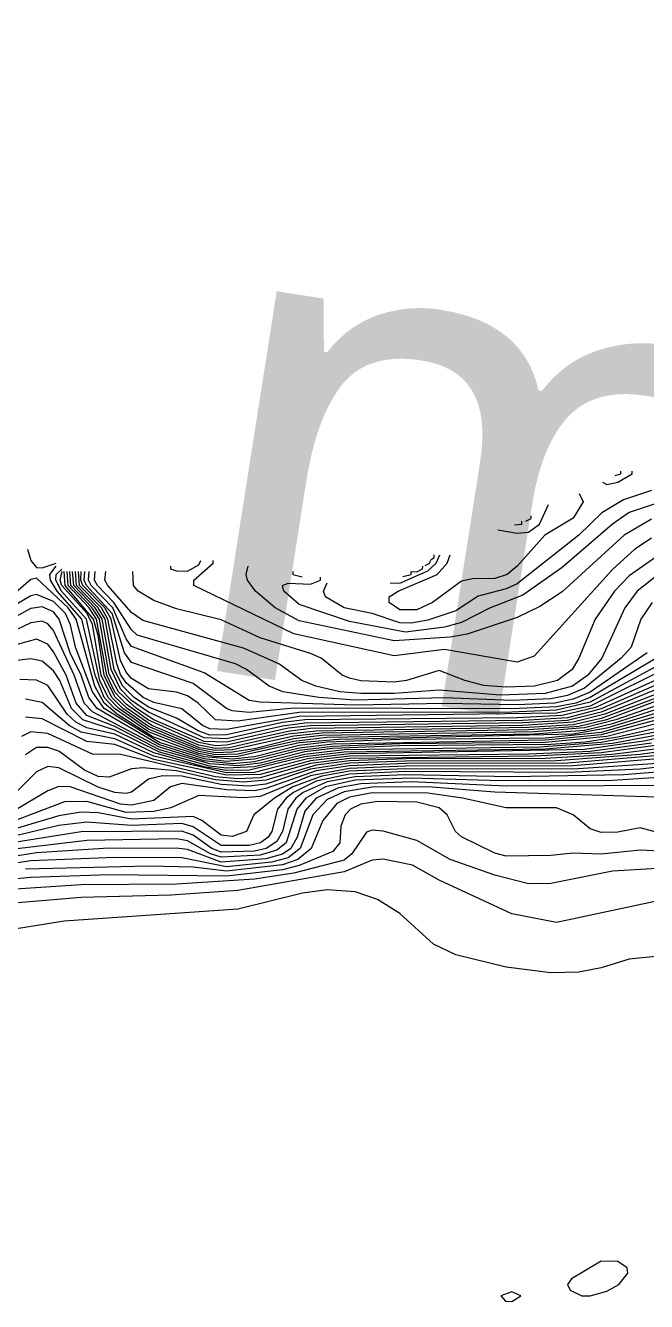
# Model space of a CAD drawing. Extents: x 474277 to 475042, y 254928 to 255625.
# Drawn here: x 474591 to 474599.52, y 255597.75 to 255615.24 of the extents above; entities that cross this region are included whole.
import ezdxf

# ---------------------------------------------------------------- set-up
doc = ezdxf.new("R2010")
doc.units = 0
doc.header["$MEASUREMENT"] = 0
doc.layers.add('BaseMapV2_DTM_export_MonNov09090547073261 — entities', color=1, linetype='CONTINUOUS')
doc.styles.get("Standard").update_dxf_attribs({"font": 'romans.shx'})

msp = doc.modelspace()

# ---------------------------------------------------------------- linework, layer by layer
at = {"layer": 'BaseMapV2_DTM_export_MonNov09090547073261 — entities', "color": 15, "linetype": 'Continuous', "true_color": 0xb7484b}
for points in [[(474598.917, 255608.982, 101.25), (474598.977, 255608.952, 101.25), (474599.13, 255608.98, 101.25), (474599.324, 255609.097, 101.25), (474599.324, 255609.135, 101.25)], [(474599.092, 255609.075, 101), (474599.171, 255609.097, 101), (474599.171, 255609.135, 101)], [(474599.59, 255608.868, 101.25), (474599.207, 255608.741, 101.25), (474598.911, 255608.56, 101.25), (474598.594, 255608.255, 101.25), (474597.75, 255607.589, 101.25), (474597.597, 255607.518, 101.25), (474597.213, 255607.418, 101.25), (474596.907, 255607.216, 101.25), (474596.523, 255607.089, 101.25), (474596.293, 255607.048, 101.25), (474596.14, 255607.055, 101.25), (474595.757, 255607.18, 101.25), (474595.373, 255607.259, 101.25), (474595.119, 255607.41, 101.25), (474595.091, 255607.487, 101.25), (474595.144, 255607.602, 101.25)], [(474598.599, 255608.828, 101.5), (474598.655, 255608.713, 101.5), (474598.517, 255608.49, 101.5), (474598.127, 255608.253, 101.5), (474597.75, 255607.829, 101.5), (474597.612, 255607.717, 101.5), (474597.443, 255607.663, 101.5), (474597.137, 255607.657, 101.5), (474596.983, 255607.624, 101.5), (474596.586, 255607.333, 101.5), (474596.37, 255607.231, 101.5), (474596.14, 255607.232, 101.5), (474595.993, 255607.333, 101.5), (474595.993, 255607.41, 101.5), (474596.117, 255607.487, 101.5), (474596.651, 255607.717, 101.5), (474596.789, 255607.87, 101.5), (474596.829, 255607.985, 101.5)], [(474599.721, 255608.713, 101), (474599.284, 255608.566, 101), (474599.054, 255608.407, 101), (474598.364, 255607.811, 101), (474597.827, 255607.431, 101), (474597.367, 255607.253, 101), (474596.983, 255607.059, 101), (474596.753, 255606.994, 101), (474596.217, 255606.925, 101), (474595.45, 255607.073, 101), (474594.76, 255607.306, 101), (474594.547, 255607.487, 101), (474594.527, 255607.563, 101), (474594.606, 255607.598, 101), (474594.913, 255607.582, 101), (474595.049, 255607.64, 101), (474595.049, 255607.678, 101)], [(474597.482, 255608.329, 101.5), (474597.75, 255608.284, 101.5), (474597.904, 255608.297, 101.5), (474598.055, 255608.407, 101.5), (474598.178, 255608.675, 101.5)], [(474599.59, 255608.476, 100.75), (474599.214, 255608.253, 100.75), (474598.364, 255607.477, 100.75), (474598.057, 255607.276, 100.75), (474597.75, 255607.124, 100.75), (474597.06, 255606.897, 100.75), (474596.83, 255606.854, 100.75), (474596.063, 255606.805, 100.75), (474594.76, 255607.078, 100.75), (474594.428, 255607.257, 100.75), (474594.158, 255607.487, 100.75), (474594.047, 255607.64, 100.75), (474594.029, 255607.717, 100.75), (474594.058, 255607.832, 100.75)], [(474597.712, 255608.399, 101.25), (474597.813, 255608.407, 101.25), (474597.813, 255608.445, 101.25)], [(474597.865, 255608.447, 101.25), (474597.942, 255608.483, 101.25), (474597.942, 255608.522, 101.25)], [(474599.59, 255608.215, 100.5), (474599.36, 255608.062, 100.5), (474599.054, 255607.786, 100.5), (474597.98, 255606.595, 100.5), (474597.75, 255606.515, 100.5), (474596.753, 255606.686, 100.5), (474596.063, 255606.6, 100.5), (474594.683, 255606.904, 100.5), (474593.312, 255607.563, 100.5), (474593.314, 255607.64, 100.5), (474593.578, 255607.87, 100.5), (474593.578, 255607.908, 100.5)], [(474591.03, 255608.062, 96.5), (474591.079, 255607.908, 96.5), (474591.156, 255607.812, 96.5), (474591.233, 255607.807, 96.5), (474591.424, 255607.87, 96.5)], [(474600.266, 255608.177, 100), (474599.394, 255607.487, 100), (474599.223, 255607.257, 100), (474598.91, 255606.566, 100), (474598.716, 255606.336, 100), (474598.508, 255606.183, 100), (474598.134, 255606.085, 100), (474597.52, 255606.063, 100), (474596.677, 255606.13, 100), (474596.063, 255606.085, 100), (474595.603, 255606.085, 100), (474595.317, 255606.106, 100), (474594.988, 255606.183, 100), (474594.796, 255606.26, 100), (474594.481, 255606.49, 100), (474593.993, 255606.706, 100), (474592.613, 255607.085, 100), (474592.46, 255607.196, 100), (474592.132, 255607.563, 100), (474592.094, 255607.64, 100), (474592.105, 255607.755, 100)], [(474599.969, 255608.177, 100.25), (474599.284, 255607.698, 100.25), (474599.081, 255607.487, 100.25), (474598.819, 255607.103, 100.25), (474598.593, 255606.566, 100.25), (474598.5, 255606.413, 100.25), (474598.302, 255606.26, 100.25), (474597.987, 255606.183, 100.25), (474597.597, 255606.17, 100.25), (474597.29, 255606.195, 100.25), (474597.029, 255606.26, 100.25), (474596.677, 255606.4, 100.25), (474596.23, 255606.26, 100.25), (474596.063, 255606.239, 100.25), (474595.603, 255606.258, 100.25), (474595.45, 255606.293, 100.25), (474595.346, 255606.336, 100.25), (474595.059, 255606.566, 100.25), (474594.913, 255606.634, 100.25), (474594.223, 255606.845, 100.25), (474593.686, 255607.096, 100.25), (474593.073, 255607.247, 100.25), (474592.766, 255607.357, 100.25), (474592.55, 255607.487, 100.25), (474592.487, 255607.563, 100.25), (474592.477, 255607.755, 100.25)], [(474592.994, 255607.832, 100.25), (474592.994, 255607.793, 100.25), (474593.073, 255607.764, 100.25), (474593.226, 255607.763, 100.25), (474593.38, 255607.847, 100.25), (474593.407, 255607.908, 100.25)], [(474596.007, 255607.602, 101.25), (474596.14, 255607.597, 101.25), (474596.523, 255607.768, 101.25), (474596.635, 255607.87, 101.25), (474596.687, 255607.985, 101.25)], [(474596.485, 255607.841, 101), (474596.55, 255607.87, 101), (474596.557, 255607.908, 101)], [(474596.562, 255607.919, 101), (474596.61, 255607.947, 101), (474596.61, 255607.985, 101)], [(474599.974, 255605.971, 96.75), (474599.054, 255605.666, 96.75), (474598.67, 255605.577, 96.75), (474597.98, 255605.526, 96.75), (474595.143, 255605.478, 96.75), (474594.683, 255605.427, 96.75), (474593.916, 255605.252, 96.75), (474593.61, 255605.242, 96.75), (474593.38, 255605.288, 96.75), (474592.69, 255605.557, 96.75), (474592.224, 255605.876, 96.75), (474592.084, 255606.03, 96.75), (474591.958, 255606.336, 96.75), (474591.778, 255607.103, 96.75), (474591.438, 255607.487, 96.75), (474591.345, 255607.64, 96.75), (474591.34, 255607.717, 96.75), (474591.427, 255607.832, 96.75)], [(474599.979, 255606.03, 97), (474599.101, 255605.723, 97), (474598.67, 255605.611, 97), (474597.98, 255605.556, 97), (474595.067, 255605.506, 97), (474594.683, 255605.463, 97), (474594.146, 255605.324, 97), (474593.84, 255605.277, 97), (474593.61, 255605.27, 97), (474593.38, 255605.315, 97), (474592.69, 255605.594, 97), (474592.283, 255605.876, 97), (474592.136, 255606.03, 97), (474592.024, 255606.26, 97), (474591.842, 255607.103, 97), (474591.5, 255607.487, 97), (474591.421, 255607.64, 97), (474591.424, 255607.717, 97), (474591.501, 255607.788, 97)], [(474600.127, 255606.156, 97.25), (474598.974, 255605.723, 97.25), (474598.594, 255605.632, 97.25), (474597.904, 255605.585, 97.25), (474595.067, 255605.539, 97.25), (474594.683, 255605.5, 97.25), (474593.84, 255605.311, 97.25), (474593.61, 255605.3, 97.25), (474593.391, 255605.34, 97.25), (474592.69, 255605.632, 97.25), (474592.341, 255605.876, 97.25), (474592.186, 255606.03, 97.25), (474592.042, 255606.336, 97.25), (474591.923, 255607.031, 97.25), (474591.848, 255607.18, 97.25), (474591.502, 255607.563, 97.25), (474591.478, 255607.64, 97.25), (474591.505, 255607.755, 97.25)], [(474599.897, 255606.111, 97.5), (474598.9, 255605.741, 97.5), (474598.517, 255605.655, 97.5), (474597.904, 255605.617, 97.5), (474594.99, 255605.569, 97.5), (474594.606, 255605.524, 97.5), (474593.796, 255605.34, 97.5), (474593.61, 255605.331, 97.5), (474593.38, 255605.376, 97.5), (474592.736, 255605.646, 97.5), (474592.399, 255605.876, 97.5), (474592.229, 255606.038, 97.5), (474592.081, 255606.336, 97.5), (474591.999, 255606.881, 97.5), (474591.938, 255607.103, 97.5), (474591.548, 255607.563, 97.5), (474591.535, 255607.755, 97.5)], [(474599.897, 255606.172, 97.75), (474598.948, 255605.8, 97.75), (474598.517, 255605.69, 97.75), (474597.827, 255605.646, 97.75), (474594.913, 255605.602, 97.75), (474594.606, 255605.564, 97.75), (474593.763, 255605.374, 97.75), (474593.61, 255605.366, 97.75), (474593.38, 255605.41, 97.75), (474592.69, 255605.717, 97.75), (474592.383, 255605.939, 97.75), (474592.229, 255606.102, 97.75), (474592.119, 255606.336, 97.75), (474591.979, 255607.103, 97.75), (474591.876, 255607.257, 97.75), (474591.588, 255607.563, 97.75), (474591.574, 255607.755, 97.75)], [(474599.897, 255606.238, 98), (474598.9, 255605.827, 98), (474598.44, 255605.714, 98), (474597.827, 255605.68, 98), (474594.913, 255605.64, 98), (474594.606, 255605.607, 98), (474593.763, 255605.414, 98), (474593.456, 255605.426, 98), (474592.766, 255605.723, 98), (474592.526, 255605.876, 98), (474592.279, 255606.106, 98), (474592.153, 255606.351, 98), (474592.018, 255607.103, 98), (474591.919, 255607.257, 98), (474591.628, 255607.563, 98), (474591.614, 255607.755, 98)], [(474599.796, 255606.26, 98.25), (474598.9, 255605.874, 98.25), (474598.44, 255605.751, 98.25), (474597.827, 255605.714, 98.25), (474594.836, 255605.677, 98.25), (474594.53, 255605.637, 98.25), (474593.763, 255605.463, 98.25), (474593.456, 255605.474, 98.25), (474592.69, 255605.826, 98.25), (474592.46, 255605.989, 98.25), (474592.306, 255606.142, 98.25), (474592.179, 255606.413, 98.25), (474592.056, 255607.103, 98.25), (474591.961, 255607.257, 98.25), (474591.666, 255607.563, 98.25), (474591.651, 255607.755, 98.25)], [(474599.802, 255606.336, 98.5), (474598.824, 255605.891, 98.5), (474598.364, 255605.78, 98.5), (474597.75, 255605.75, 98.5), (474594.836, 255605.721, 98.5), (474594.53, 255605.687, 98.5), (474593.763, 255605.519, 98.5), (474593.533, 255605.513, 98.5), (474593.374, 255605.57, 98.5), (474593.073, 255605.747, 98.5), (474592.69, 255605.897, 98.5), (474592.495, 255606.03, 98.5), (474592.34, 255606.183, 98.5), (474592.222, 255606.413, 98.5), (474592.095, 255607.103, 98.5), (474592.002, 255607.257, 98.5), (474591.705, 255607.563, 98.5), (474591.689, 255607.755, 98.5)], [(474599.916, 255606.49, 98.75), (474598.747, 255605.912, 98.75), (474598.287, 255605.812, 98.75), (474594.76, 255605.766, 98.75), (474593.763, 255605.591, 98.75), (474593.533, 255605.598, 98.75), (474593.43, 255605.646, 98.75), (474593.15, 255605.872, 98.75), (474592.766, 255605.96, 98.75), (474592.619, 255606.03, 98.75), (474592.383, 255606.229, 98.75), (474592.306, 255606.343, 98.75), (474592.257, 255606.49, 98.75), (474592.135, 255607.103, 98.75), (474592.046, 255607.257, 98.75), (474591.746, 255607.563, 98.75), (474591.729, 255607.755, 98.75)], [(474599.865, 255606.566, 99), (474598.747, 255605.966, 99), (474598.287, 255605.855, 99), (474597.674, 255605.829, 99), (474594.76, 255605.821, 99), (474593.916, 255605.703, 99), (474593.61, 255605.722, 99), (474593.374, 255605.953, 99), (474593.226, 255606.053, 99), (474593.073, 255606.101, 99), (474592.69, 255606.149, 99), (474592.46, 255606.29, 99), (474592.383, 255606.375, 99), (474592.306, 255606.538, 99), (474592.179, 255607.103, 99), (474592.091, 255607.257, 99), (474591.791, 255607.563, 99), (474591.761, 255607.64, 99), (474591.769, 255607.755, 99)], [(474599.776, 255606.643, 99.25), (474598.749, 255606.03, 99.25), (474598.553, 255605.953, 99.25), (474598.287, 255605.903, 99.25), (474597.674, 255605.873, 99.25), (474594.683, 255605.881, 99.25), (474594.07, 255605.822, 99.25), (474593.84, 255605.846, 99.25), (474593.762, 255605.876, 99.25), (474593.303, 255606.219, 99.25), (474592.46, 255606.507, 99.25), (474592.363, 255606.643, 99.25), (474592.192, 255607.18, 99.25), (474591.841, 255607.563, 99.25), (474591.811, 255607.64, 99.25), (474591.818, 255607.755, 99.25)], [(474599.529, 255606.643, 99.5), (474598.747, 255606.104, 99.5), (474598.517, 255606.006, 99.5), (474598.263, 255605.953, 99.5), (474597.75, 255605.926, 99.5), (474596.753, 255605.948, 99.5), (474595.527, 255605.924, 99.5), (474594.223, 255605.963, 99.5), (474594.07, 255605.989, 99.5), (474593.456, 255606.366, 99.5), (474592.46, 255606.726, 99.5), (474592.383, 255606.835, 99.5), (474592.202, 255607.257, 99.5), (474591.905, 255607.563, 99.5), (474591.869, 255607.64, 99.5), (474591.876, 255607.755, 99.5)], [(474599.599, 255607.333, 99.75), (474599.446, 255607.103, 99.75), (474599.313, 255606.72, 99.75), (474599.175, 255606.566, 99.75), (474598.67, 255606.156, 99.75), (474598.44, 255606.057, 99.75), (474598.21, 255606.012, 99.75), (474597.674, 255605.986, 99.75), (474596.753, 255606.022, 99.75), (474595.527, 255605.994, 99.75), (474595.029, 255606.03, 99.75), (474594.533, 255606.106, 99.75), (474594.345, 255606.183, 99.75), (474594.036, 255606.413, 99.75), (474593.883, 255606.49, 99.75), (474592.536, 255606.885, 99.75), (474592.46, 255606.955, 99.75), (474592.218, 255607.333, 99.75), (474591.99, 255607.563, 99.75), (474591.95, 255607.64, 99.75), (474591.958, 255607.755, 99.75)], [(474594.673, 255607.755, 100.75), (474594.673, 255607.717, 100.75), (474594.798, 255607.684, 100.75)], [(474596.178, 255607.688, 101), (474596.293, 255607.717, 101), (474596.293, 255607.755, 101)], [(474596.294, 255607.755, 101), (474596.37, 255607.75, 101), (474596.449, 255607.793, 101), (474596.454, 255607.832, 101)], [(474599.897, 255605.885, 96.5), (474598.977, 255605.606, 96.5), (474598.517, 255605.526, 96.5), (474595.297, 255605.455, 96.5), (474594.76, 255605.405, 96.5), (474593.916, 255605.219, 96.5), (474593.61, 255605.214, 96.5), (474593.38, 255605.26, 96.5), (474592.742, 255605.493, 96.5), (474592.26, 255605.8, 96.5), (474592.082, 255605.953, 96.5), (474591.955, 255606.183, 96.5), (474591.699, 255607.103, 96.5), (474591.59, 255607.257, 96.5), (474591.156, 255607.667, 96.5), (474591.079, 255607.648, 96.5), (474590.773, 255607.381, 96.5)], [(474599.974, 255605.86, 96.25), (474598.9, 255605.551, 96.25), (474598.134, 255605.471, 96.25), (474596.14, 255605.453, 96.25), (474595.143, 255605.414, 96.25), (474594.76, 255605.371, 96.25), (474594.146, 255605.217, 96.25), (474593.84, 255605.182, 96.25), (474593.456, 255605.215, 96.25), (474592.843, 255605.412, 96.25), (474592.084, 255605.876, 96.25), (474591.925, 255606.106, 96.25), (474591.689, 255606.72, 96.25), (474591.621, 255607.027, 96.25), (474591.555, 255607.18, 96.25), (474591.386, 255607.346, 96.25), (474591.156, 255607.441, 96.25), (474591.079, 255607.424, 96.25), (474590.696, 255607.201, 96.25)], [(474599.974, 255605.805, 96), (474598.9, 255605.516, 96), (474598.134, 255605.442, 96), (474595.22, 255605.389, 96), (474594.76, 255605.336, 96), (474594.146, 255605.182, 96), (474593.763, 255605.15, 96), (474593.456, 255605.189, 96), (474592.843, 255605.379, 96), (474591.989, 255605.876, 96), (474591.874, 255606.03, 96), (474591.767, 255606.336, 96), (474591.616, 255606.643, 96), (474591.468, 255607.103, 96), (474591.386, 255607.203, 96), (474591.233, 255607.274, 96), (474591.079, 255607.248, 96), (474590.696, 255607.044, 96)], [(474599.974, 255605.751, 95.75), (474598.977, 255605.494, 95.75), (474598.134, 255605.412, 95.75), (474596.14, 255605.394, 95.75), (474595.22, 255605.358, 95.75), (474594.76, 255605.302, 95.75), (474594.146, 255605.147, 95.75), (474593.84, 255605.121, 95.75), (474593.456, 255605.162, 95.75), (474592.843, 255605.347, 95.75), (474591.923, 255605.833, 95.75), (474591.809, 255605.953, 95.75), (474591.67, 255606.336, 95.75), (474591.386, 255606.948, 95.75), (474591.309, 255607.039, 95.75), (474591.233, 255607.075, 95.75), (474591.079, 255607.052, 95.75), (474590.773, 255606.906, 95.75)], [(474599.744, 255605.625, 95.5), (474599.13, 255605.487, 95.5), (474598.682, 255605.416, 95.5), (474598.21, 255605.384, 95.5), (474596.14, 255605.366, 95.5), (474595.22, 255605.328, 95.5), (474594.836, 255605.282, 95.5), (474594.223, 255605.126, 95.5), (474593.916, 255605.091, 95.5), (474593.533, 255605.118, 95.5), (474592.843, 255605.313, 95.5), (474592.229, 255605.633, 95.5), (474591.846, 255605.783, 95.5), (474591.698, 255605.953, 95.5), (474591.564, 255606.336, 95.5), (474591.386, 255606.657, 95.5), (474591.309, 255606.761, 95.5), (474591.156, 255606.83, 95.5), (474590.755, 255606.72, 95.5)], [(474599.667, 255605.557, 95.25), (474598.9, 255605.41, 95.25), (474598.057, 255605.349, 95.25), (474595.373, 255605.309, 95.25), (474594.836, 255605.248, 95.25), (474594.146, 255605.076, 95.25), (474593.763, 255605.06, 95.25), (474593.533, 255605.089, 95.25), (474592.843, 255605.279, 95.25), (474592.229, 255605.583, 95.25), (474591.789, 255605.723, 95.25), (474591.634, 255605.876, 95.25), (474591.474, 255606.26, 95.25), (474591.386, 255606.395, 95.25), (474591.233, 255606.529, 95.25), (474591.079, 255606.561, 95.25), (474590.849, 255606.53, 95.25)], [(474599.667, 255605.51, 95), (474599.054, 255605.398, 95), (474598.134, 255605.321, 95), (474595.373, 255605.279, 95), (474594.836, 255605.214, 95), (474594.07, 255605.032, 95), (474593.763, 255605.029, 95), (474593.456, 255605.079, 95), (474592.766, 255605.268, 95), (474592.229, 255605.527, 95), (474591.846, 255605.611, 95), (474591.693, 255605.691, 95), (474591.574, 255605.8, 95), (474591.309, 255606.192, 95), (474591.156, 255606.267, 95), (474590.926, 255606.275, 95)], [(474600.05, 255605.564, 94.75), (474599.514, 255605.434, 94.75), (474598.67, 255605.317, 94.75), (474595.45, 255605.254, 94.75), (474594.873, 255605.186, 94.75), (474594.146, 255605.001, 94.75), (474593.763, 255604.995, 94.75), (474592.766, 255605.225, 94.75), (474592.229, 255605.464, 94.75), (474591.769, 255605.553, 94.75), (474591.603, 255605.646, 94.75), (474591.233, 255605.961, 94.75), (474591.003, 255606.005, 94.75)], [(474599.59, 255605.403, 94.5), (474598.747, 255605.29, 94.5), (474597.904, 255605.253, 94.5), (474595.45, 255605.223, 94.5), (474594.913, 255605.158, 94.5), (474594.223, 255604.972, 94.5), (474593.763, 255604.962, 94.5), (474592.766, 255605.18, 94.5), (474592.229, 255605.383, 94.5), (474591.846, 255605.427, 94.5), (474591.233, 255605.735, 94.5), (474591.003, 255605.757, 94.5)], [(474599.744, 255605.383, 94.25), (474598.9, 255605.269, 94.25), (474597.98, 255605.222, 94.25), (474595.45, 255605.192, 94.25), (474594.913, 255605.122, 94.25), (474594.223, 255604.928, 94.25), (474593.916, 255604.913, 94.25), (474593.61, 255604.943, 94.25), (474592.306, 255605.245, 94.25), (474591.923, 255605.25, 94.25), (474591.309, 255605.534, 94.25), (474591.079, 255605.556, 94.25), (474590.951, 255605.493, 94.25)], [(474599.744, 255605.237, 93.5), (474598.44, 255605.128, 93.5), (474596.217, 255605.123, 93.5), (474595.45, 255605.092, 93.5), (474594.99, 255605.021, 93.5), (474594.3, 255604.779, 93.5), (474594.146, 255604.751, 93.5), (474593.763, 255604.764, 93.5), (474593.15, 255604.848, 93.5), (474592.995, 255604.803, 93.5), (474592.766, 255604.618, 93.5), (474592.46, 255604.552, 93.5), (474592.306, 255604.568, 93.5), (474591.616, 255604.803, 93.5), (474591.463, 255604.81, 93.5), (474591.309, 255604.75, 93.5), (474590.234, 255604.113, 93.5)], [(474599.897, 255605.313, 93.75), (474599.437, 255605.246, 93.75), (474598.287, 255605.161, 93.75), (474596.217, 255605.156, 93.75), (474595.45, 255605.127, 93.75), (474594.913, 255605.044, 93.75), (474594.3, 255604.842, 93.75), (474594.07, 255604.813, 93.75), (474593.686, 255604.837, 93.75), (474593.15, 255604.952, 93.75), (474592.885, 255604.956, 93.75), (474592.69, 255604.91, 93.75), (474592.46, 255604.729, 93.75), (474592.383, 255604.711, 93.75), (474592.229, 255604.727, 93.75), (474591.999, 255604.8, 93.75), (474591.463, 255605.064, 93.75), (474591.309, 255605.083, 93.75), (474591.156, 255605.009, 93.75), (474590.719, 255604.573, 93.75)], [(474599.744, 255605.336, 94), (474599.054, 255605.245, 94), (474598.134, 255605.193, 94), (474596.217, 255605.189, 94), (474595.45, 255605.16, 94), (474594.99, 255605.101, 94), (474594.3, 255604.897, 94), (474593.993, 255604.866, 94), (474593.61, 255604.9, 94), (474593.073, 255605.023, 94), (474592.613, 255605.062, 94), (474592.46, 255605.051, 94), (474592.153, 255604.934, 94), (474591.999, 255604.947, 94), (474591.814, 255605.033, 94), (474591.463, 255605.291, 94), (474591.309, 255605.345, 94), (474591.156, 255605.341, 94), (474591.003, 255605.241, 94)], [(474599.897, 255605.205, 93.25), (474598.517, 255605.09, 93.25), (474596.217, 255605.088, 93.25), (474595.45, 255605.056, 93.25), (474594.911, 255604.956, 93.25), (474594.223, 255604.673, 93.25), (474593.993, 255604.655, 93.25), (474593.38, 255604.686, 93.25), (474592.996, 255604.517, 93.25), (474592.766, 255604.467, 93.25), (474592.383, 255604.451, 93.25), (474591.846, 255604.603, 93.25), (474591.539, 255604.598, 93.25), (474590.696, 255604.276, 93.25)], [(474600.204, 255605.133, 92.75), (474599.437, 255605.044, 92.75), (474598.44, 255604.998, 92.75), (474596.217, 255605.012, 92.75), (474595.45, 255604.977, 92.75), (474594.992, 255604.88, 92.75), (474594.678, 255604.726, 92.75), (474594.579, 255604.65, 92.75), (474594.462, 255604.496, 92.75), (474594.382, 255604.189, 92.75), (474594.332, 255604.113, 92.75), (474594.226, 255604.036, 92.75), (474594.07, 255604.001, 92.75), (474593.686, 255603.999, 92.75), (474593.303, 255604.257, 92.75), (474593.15, 255604.3, 92.75), (474592.46, 255604.275, 92.75), (474591.846, 255604.318, 92.75), (474591.463, 255604.275, 92.75), (474590.773, 255604.107, 92.75)], [(474599.744, 255605.129, 93), (474598.517, 255605.047, 93), (474596.217, 255605.051, 93), (474595.45, 255605.018, 93), (474595.067, 255604.952, 93), (474594.673, 255604.803, 93), (474594.421, 255604.65, 93), (474594.134, 255604.42, 93), (474594.036, 255604.189, 93), (474593.84, 255604.122, 93), (474593.686, 255604.142, 93), (474593.422, 255604.343, 93), (474593.303, 255604.398, 93), (474592.46, 255604.359, 93), (474591.999, 255604.447, 93), (474591.769, 255604.455, 93), (474591.463, 255604.408, 93), (474590.773, 255604.202, 93)], [(474600.127, 255605.04, 92.5), (474599.207, 255604.968, 92.5), (474597.674, 255604.939, 92.5), (474596.217, 255604.97, 92.5), (474595.527, 255604.941, 92.5), (474595.143, 255604.871, 92.5), (474594.813, 255604.726, 92.5), (474594.714, 255604.65, 92.5), (474594.602, 255604.496, 92.5), (474594.531, 255604.189, 92.5), (474594.453, 255604.054, 92.5), (474594.307, 255603.959, 92.5), (474594.146, 255603.923, 92.5), (474593.686, 255603.909, 92.5), (474593.56, 255603.959, 92.5), (474593.303, 255604.141, 92.5), (474593.15, 255604.197, 92.5), (474591.769, 255604.185, 92.5), (474590.849, 255604.038, 92.5)], [(474600.741, 255605, 92.25), (474599.054, 255604.892, 92.25), (474597.52, 255604.884, 92.25), (474596.293, 255604.923, 92.25), (474595.527, 255604.893, 92.25), (474595.121, 255604.803, 92.25), (474594.848, 255604.65, 92.25), (474594.725, 255604.496, 92.25), (474594.578, 255604.036, 92.25), (474594.453, 255603.935, 92.25), (474594.223, 255603.865, 92.25), (474593.686, 255603.837, 92.25), (474593.543, 255603.883, 92.25), (474593.226, 255604.062, 92.25), (474593.073, 255604.092, 92.25), (474591.846, 255604.068, 92.25), (474590.849, 255603.95, 92.25)], [(474599.667, 255604.662, 91.75), (474597.443, 255604.729, 91.75), (474596.523, 255604.804, 91.75), (474595.757, 255604.799, 91.75), (474595.373, 255604.737, 91.75), (474595.143, 255604.632, 91.75), (474594.945, 255604.42, 91.75), (474594.773, 255603.959, 91.75), (474594.606, 255603.831, 91.75), (474594.376, 255603.769, 91.75), (474593.763, 255603.708, 91.75), (474593.15, 255603.828, 91.75), (474592.229, 255603.835, 91.75), (474591.079, 255603.79, 91.75), (474590.543, 255603.707, 91.75)], [(474600.28, 255604.824, 92), (474597.597, 255604.815, 92), (474596.293, 255604.871, 92), (474595.603, 255604.846, 92), (474595.297, 255604.79, 92), (474594.993, 255604.65, 92), (474594.836, 255604.471, 92), (474594.729, 255604.113, 92), (474594.643, 255603.959, 92), (474594.53, 255603.88, 92), (474594.3, 255603.815, 92), (474593.686, 255603.772, 92), (474593.226, 255603.942, 92), (474593.073, 255603.962, 92), (474592.076, 255603.957, 92), (474591.156, 255603.9, 92), (474590.696, 255603.827, 92)], [(474599.897, 255604.117, 91.5), (474599.437, 255604.243, 91.5), (474599.13, 255604.183, 91.5), (474598.9, 255604.177, 91.5), (474598.747, 255604.226, 91.5), (474598.517, 255604.42, 91.5), (474598.287, 255604.514, 91.5), (474597.597, 255604.516, 91.5), (474596.998, 255604.65, 91.5), (474596.523, 255604.719, 91.5), (474595.757, 255604.72, 91.5), (474595.45, 255604.661, 91.5), (474595.273, 255604.573, 91.5), (474595.083, 255604.343, 91.5), (474594.924, 255603.959, 91.5), (474594.739, 255603.806, 91.5), (474594.53, 255603.733, 91.5), (474593.763, 255603.647, 91.5), (474593.303, 255603.704, 91.5), (474592.69, 255603.716, 91.5), (474591.003, 255603.673, 91.5)], [(474599.974, 255603.907, 91.25), (474599.437, 255603.934, 91.25), (474598.9, 255603.881, 91.25), (474598.517, 255603.893, 91.25), (474598.21, 255603.86, 91.25), (474597.597, 255603.854, 91.25), (474597.443, 255603.894, 91.25), (474596.983, 255604.119, 91.25), (474596.901, 255604.189, 91.25), (474596.79, 255604.42, 91.25), (474596.677, 255604.515, 91.25), (474596.37, 255604.593, 91.25), (474595.833, 255604.602, 91.25), (474595.603, 255604.564, 91.25), (474595.464, 255604.496, 91.25), (474595.387, 255604.42, 91.25), (474595.327, 255604.266, 91.25), (474595.314, 255604.036, 91.25), (474595.22, 255603.918, 91.25), (474594.76, 255603.726, 91.25), (474594.53, 255603.666, 91.25), (474593.763, 255603.58, 91.25), (474592.153, 255603.595, 91.25), (474591.079, 255603.558, 91.25), (474590.389, 255603.496, 91.25)], [(474600.05, 255603.707, 91), (474599.054, 255603.646, 91), (474598.21, 255603.478, 91), (474597.904, 255603.475, 91), (474597.443, 255603.593, 91), (474596.83, 255603.805, 91), (474596.37, 255604.067, 91), (474595.91, 255604.196, 91), (474595.757, 255604.211, 91), (474595.68, 255604.18, 91), (474595.479, 255603.883, 91), (474595.373, 255603.797, 91), (474594.683, 255603.618, 91), (474594.146, 255603.538, 91), (474593.073, 255603.467, 91), (474591.769, 255603.458, 91), (474590.236, 255603.36, 91)], [(474599.897, 255603.285, 90.75), (474598.287, 255602.945, 90.75), (474597.674, 255603.061, 90.75), (474596.677, 255603.525, 90.75), (474596.311, 255603.729, 90.75), (474595.91, 255603.812, 90.75), (474595.757, 255603.799, 90.75), (474595.373, 255603.64, 90.75), (474593.916, 255603.383, 90.75), (474592.996, 255603.318, 90.75), (474591.769, 255603.288, 90.75), (474589.699, 255603.112, 90.75)], [(474599.744, 255602.486, 90.5), (474599.284, 255602.438, 90.5), (474598.9, 255602.321, 90.5), (474598.594, 255602.263, 90.5), (474598.21, 255602.251, 90.5), (474597.597, 255602.332, 90.5), (474596.907, 255602.498, 90.5), (474596.6, 255602.646, 90.5), (474596.14, 255603.065, 90.5), (474595.833, 255603.26, 90.5), (474595.527, 255603.364, 90.5), (474595.143, 255603.389, 90.5), (474594.802, 255603.346, 90.5), (474593.916, 255603.128, 90.5), (474591.536, 255602.963, 90.5), (474590.619, 255602.814, 90.5)], [(474598.747, 255597.821, 90.25), (474598.977, 255597.888, 90.25), (474599.142, 255597.979, 90.25), (474599.264, 255598.132, 90.25), (474599.255, 255598.209, 90.25), (474599.13, 255598.293, 90.25), (474598.9, 255598.298, 90.25), (474598.491, 255598.055, 90.25), (474598.438, 255597.979, 90.25), (474598.475, 255597.902, 90.25), (474598.633, 255597.825, 90.25), (474598.747, 255597.821, 90.25)], [(474597.674, 255597.746, 90.25), (474597.797, 255597.825, 90.25), (474597.674, 255597.88, 90.25), (474597.525, 255597.825, 90.25), (474597.587, 255597.749, 90.25), (474597.674, 255597.746, 90.25)]]:
    msp.add_polyline3d(points, dxfattribs=at)

# ---------------------------------------------------------------- texts
at = {"layer": 'BaseMapV2_DTM_export_MonNov09090547073261 — entities', "color": 250, "true_color": 0x323232, "insert": (474580.161, 255608.409), "char_height": 0.2, "width": 17.61571, "attachment_point": 7, "rotation": 351.0714}
msp.add_mtext('\\fOpen Sans|i0|b0;\\H7.02279;96\\~m', dxfattribs=at)

doc.saveas('drawing.dxf')
